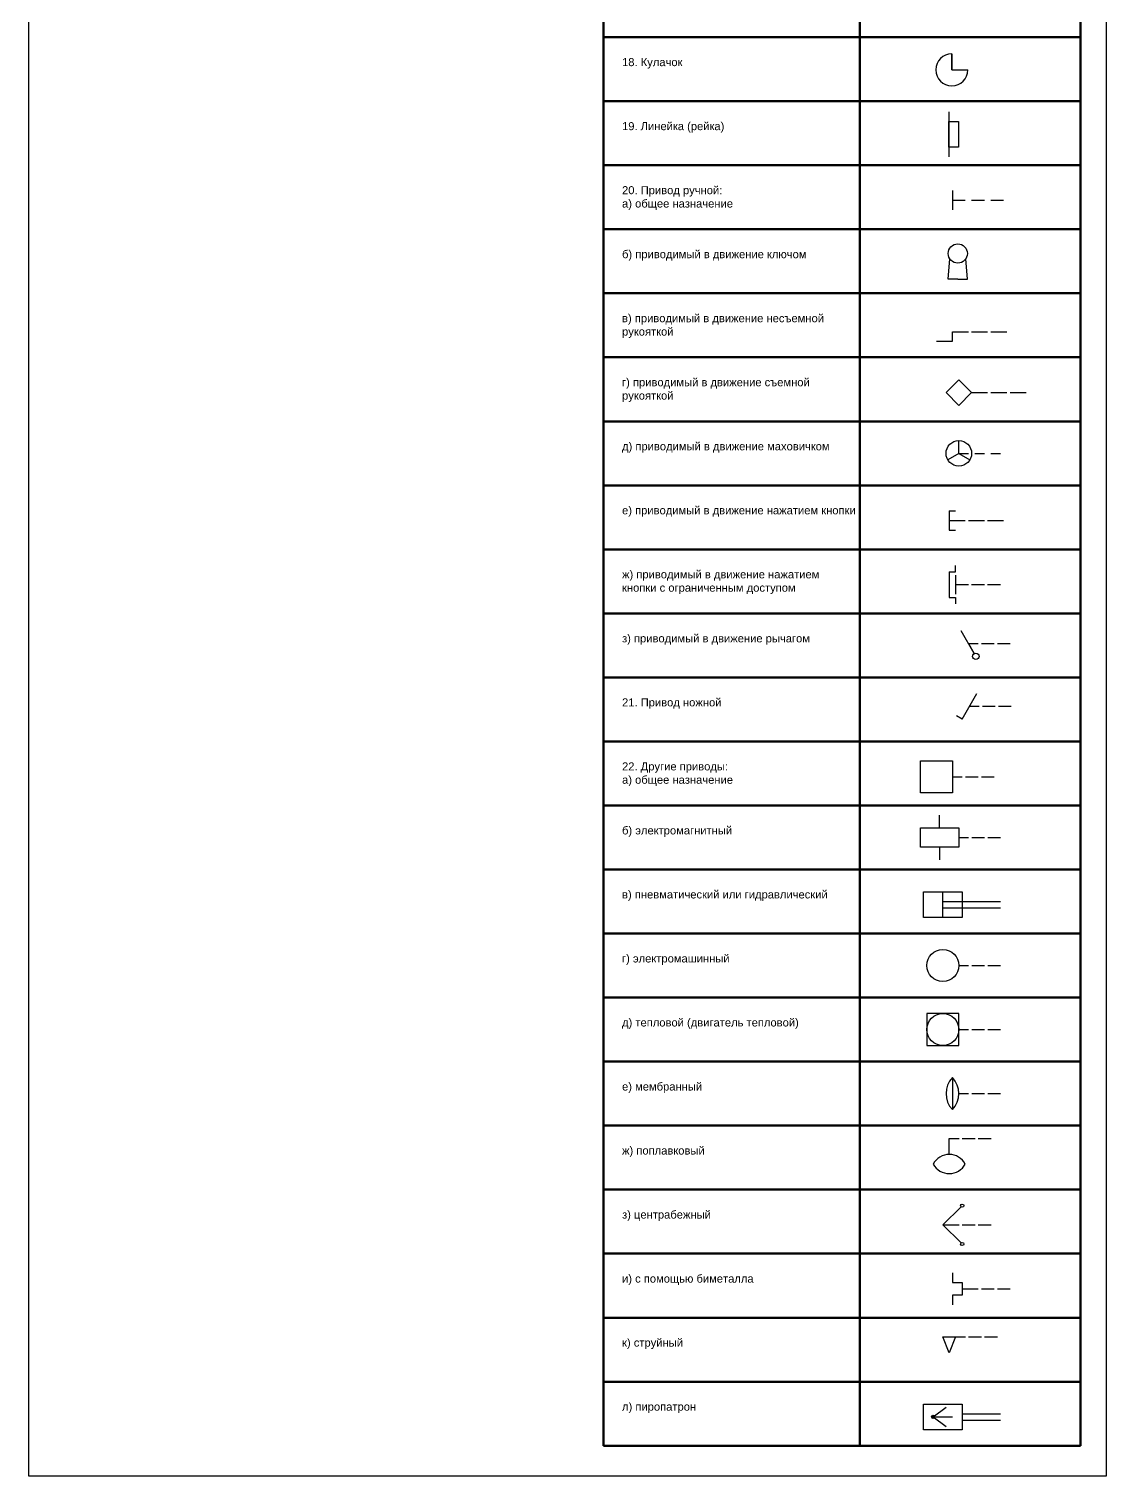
# Model space of a CAD drawing. Header units: millimetres. Extents: x 3094 to 4616, y 1396 to 2312.
# Drawn here: x 4279.5 to 4616, y 1395.5 to 1847.6 of the extents above; entities that cross this region are included whole.
import ezdxf

# ---------------------------------------------------------------- set-up
doc = ezdxf.new("R2010")
doc.units = ezdxf.units.MM
doc.layers.add('Рамка2', color=7, linetype='Continuous')
doc.layers.add('Слой1', color=3, linetype='Continuous', lineweight=50)
doc.styles.get("Standard").update_dxf_attribs({"font": 'arial.ttf'})

msp = doc.modelspace()

# ---------------------------------------------------------------- hatches: boundary and pattern name
h = msp.add_hatch(color=256)
h.set_gradient(color1=(255, 255, 255))
h.paths.add_polyline_path([(4562.4, 1414.3, 0.7207592201), (4561.5, 1414, 0.7207592201), (4562.4, 1413.7), (4562, 1414)])
h.paths.add_polyline_path([(4562.4, 1414.3), (4562, 1414), (4562.5, 1414, 0.1622776602)])
h.paths.add_polyline_path([(4562.5, 1414), (4562, 1414), (4562.4, 1413.7, 0.1622776602)])

# ---------------------------------------------------------------- linework, layer by layer
for p, q in [((4567.830442, 1834.811849), (4567.830442, 1839.811849)), ((4567.830442, 1839.811849), (4567.830442, 1834.811849)), ((4567.830442, 1834.811849), (4572.830442, 1834.811849)), ((4566.881466, 1821.648252), (4566.881466, 1807.648252)), ((4567.971618, 1797.075645), (4567.971618, 1791.075645)), ((4567.971618, 1794.075645), (4571.971618, 1794.075645)), ((4573.971618, 1794.075645), (4577.971618, 1794.075645)), ((4579.971618, 1794.075645), (4583.971618, 1794.075645)), ((4566.661851, 1769.435852), (4567.161851, 1775.777539)), ((4572.661851, 1769.435852), (4572.161851, 1775.777539)), ((4569.661851, 1769.435852), (4566.661851, 1769.435852)), ((4569.661851, 1769.435852), (4572.661851, 1769.435852)), ((4563, 1750), (4568, 1750)), ((4568, 1750), (4568, 1753)), ((4568, 1753), (4573, 1753)), ((4574, 1753), (4579, 1753)), ((4580, 1753), (4585, 1753)), ((4566, 1734), (4570, 1738)), ((4570, 1738), (4574, 1734)), ((4570, 1730), (4566, 1734)), ((4574, 1734), (4570, 1730)), ((4574, 1734), (4579, 1734)), ((4580, 1734), (4585, 1734)), ((4586, 1734), (4591, 1734)), ((4570, 1715), (4570, 1719)), ((4570, 1715), (4566.535898, 1713)), ((4570, 1715), (4573.464102, 1713)), ((4570, 1715), (4573, 1715)), ((4575, 1715), (4578, 1715)), ((4580, 1715), (4583, 1715)), ((4567, 1697), (4567, 1691)), ((4567, 1697), (4569, 1697)), ((4567, 1694), (4572, 1694)), ((4567, 1691), (4569, 1691)), ((4573, 1694), (4578, 1694)), ((4579, 1694), (4584, 1694)), ((4567, 1678), (4567, 1670)), ((4567, 1678), (4569, 1678)), ((4569, 1678), (4569, 1680)), ((4569, 1677), (4569, 1671)), ((4569, 1674), (4573, 1674)), ((4574, 1674), (4578, 1674)), ((4579, 1674), (4583, 1674)), ((4567, 1670), (4569, 1670)), ((4569, 1670), (4569, 1668)), ((4574.809401, 1652.457376), (4570.690599, 1659.591351)), ((4573, 1655.591351), (4574.809401, 1652.457376)), ((4573, 1655.591351), (4576.061239, 1655.591351)), ((4577.061239, 1655.591351), (4581.061239, 1655.591351)), ((4582.061239, 1655.591351), (4586.061239, 1655.591351)), ((4571, 1632), (4575.618802, 1640)), ((4571, 1632), (4569.267949, 1633)), ((4573.309401, 1636), (4576.37064, 1636)), ((4577.37064, 1636), (4581.37064, 1636)), ((4582.37064, 1636), (4586.37064, 1636)), ((4568, 1614), (4571.061239, 1614)), ((4572.061239, 1614), (4576.061239, 1614)), ((4577.061239, 1614), (4581.061239, 1614)), ((4564, 1598), (4564, 1602)), ((4564, 1592), (4564, 1588)), ((4570, 1595), (4573.061239, 1595)), ((4574.061239, 1595), (4578.061239, 1595)), ((4579.061239, 1595), (4583.061239, 1595)), ((4565, 1570), (4565, 1578)), ((4565, 1575), (4583, 1575)), ((4565, 1573), (4583, 1573)), ((4570, 1555), (4573.061239, 1555)), ((4574.061239, 1555), (4578.061239, 1555)), ((4579.061239, 1555), (4583.061239, 1555)), ((4570, 1535), (4573.061239, 1535)), ((4574.061239, 1535), (4578.061239, 1535)), ((4579.061239, 1535), (4583.061239, 1535)), ((4568, 1520), (4568, 1510)), ((4570, 1515), (4573.061239, 1515)), ((4574.061239, 1515), (4578.061239, 1515)), ((4579.061239, 1515), (4583.061239, 1515)), ((4567, 1496), (4567, 1501)), ((4567, 1501), (4570.061239, 1501)), ((4571.061239, 1501), (4575.061239, 1501)), ((4576.061239, 1501), (4580.061239, 1501)), ((4565, 1474), (4570.705895, 1479.648246)), ((4565, 1474), (4570.061239, 1474)), ((4565, 1474), (4570.705895, 1468.351754)), ((4571.061239, 1474), (4575.061239, 1474)), ((4576.061239, 1474), (4580.061239, 1474)), ((4568, 1459), (4568, 1456)), ((4568, 1456), (4571, 1456)), ((4571, 1456), (4571, 1452)), ((4571, 1452), (4568, 1452)), ((4568, 1452), (4568, 1449)), ((4571, 1454), (4576.061239, 1454)), ((4577.061239, 1454), (4581.061239, 1454)), ((4582.061239, 1454), (4586.061239, 1454)), ((4565, 1439), (4569, 1439)), ((4567, 1434), (4565, 1439)), ((4569, 1439), (4567, 1434)), ((4567, 1439), (4572.061239, 1439)), ((4573.061239, 1439), (4577.061239, 1439)), ((4578.061239, 1439), (4582.061239, 1439)), ((4562, 1414), (4566, 1417)), ((4571, 1415), (4583, 1415)), ((4562, 1414), (4568, 1414)), ((4562, 1414), (4566, 1411)), ((4571, 1413), (4583, 1413))]:
    msp.add_line(p, q)
for points in [[(4566.881466, 1818.648252), (4569.881466, 1818.648252), (4569.881466, 1810.648252), (4566.881466, 1810.648252)], [(4558, 1619), (4568, 1619), (4568, 1609), (4558, 1609)], [(4558, 1598), (4570, 1598), (4570, 1592), (4558, 1592)], [(4559, 1578), (4571, 1578), (4571, 1570), (4559, 1570)], [(4560, 1530), (4570, 1530), (4570, 1540), (4560, 1540)], [(4559, 1418), (4571, 1418), (4571, 1410), (4559, 1410)]]:
    msp.add_lwpolyline(points, close=True)
for centre, radius in [((4569.661851, 1777.435852), 3), ((4570, 1715), 4), ((4575.309401, 1651.591351), 1), ((4565, 1555), 5), ((4565, 1535), 5), ((4571.061239, 1480), 0.5), ((4571.061239, 1468), 0.5), ((4562, 1414), 0.5)]:
    msp.add_circle(centre, radius)
for centre, radius, start, end in [((4567.830442, 1834.811849), 5, 90, 0), ((4573.25, 1515), 7.25, 136.397181, 223.602819), ((4562.75, 1515), 7.25, 316.397181, 43.602819), ((4567, 1490.333333), 5.666667, 28.072487, 151.927513), ((4567, 1495.666667), 5.666667, 208.072487, 331.927513)]:
    msp.add_arc(centre, radius, start, end)
at = {"layer": 'Рамка2'}
msp.add_lwpolyline([(4279.508357, 2312.278403), (4615.990879, 2312.278403), (4615.990879, 1395.525358), (4279.508357, 1395.525358)], close=True, dxfattribs=at)
at = {"layer": 'Слой1'}
for p, q in [((4459.02468, 1405), (4459.02468, 2305)), ((4539.02468, 2305), (4539.02468, 1405)), ((4608.049359, 2305), (4608.049359, 1405)), ((4459.02468, 1845), (4608.049359, 1845)), ((4459.02468, 1845), (4608.049359, 1845)), ((4459.02468, 1845), (4608.049359, 1845)), ((4459.02468, 1825), (4608.049359, 1825)), ((4459.02468, 1805), (4608.049359, 1805)), ((4459.02468, 1785), (4608.049359, 1785)), ((4459.02468, 1765), (4608.049359, 1765)), ((4459.02468, 1745), (4608.049359, 1745)), ((4459.02468, 1725), (4608.049359, 1725)), ((4459.02468, 1725), (4608.049359, 1725)), ((4459.02468, 1705), (4608.049359, 1705)), ((4459.02468, 1705), (4608.049359, 1705)), ((4459.02468, 1685), (4608.049359, 1685)), ((4459.02468, 1685), (4608.049359, 1685)), ((4459.02468, 1665), (4608.049359, 1665)), ((4459.02468, 1665), (4608.049359, 1665)), ((4459.02468, 1665), (4608.049359, 1665)), ((4459.02468, 1645), (4608.049359, 1645)), ((4459.02468, 1625), (4608.049359, 1625)), ((4459.02468, 1605), (4608.049359, 1605)), ((4459.02468, 1585), (4608.049359, 1585)), ((4459.02468, 1565), (4608.049359, 1565)), ((4459.02468, 1545), (4608.049359, 1545)), ((4459.02468, 1525), (4608.049359, 1525)), ((4459.02468, 1505), (4608.049359, 1505)), ((4459.02468, 1485), (4608.049359, 1485)), ((4459.02468, 1465), (4608.049359, 1465)), ((4459.02468, 1445), (4608.049359, 1445)), ((4459.02468, 1425), (4608.049359, 1425)), ((4459.02468, 1405), (4608.049359, 1405))]:
    msp.add_line(p, q, dxfattribs=at)

# ---------------------------------------------------------------- texts
at = {"layer": 'Слой1', "char_height": 2.5, "attachment_point": 1}
for s, insert in [('18. Кулачок', (4464.789346, 1838.460353)), ('19. Линейка (рейка)', (4464.789346, 1818.460353)), ('20. Привод ручной:\\Pа) общее назначение', (4464.789346, 1798.460353)), ('б) приводимый в движение ключом', (4464.789346, 1778.460353)), ('в) приводимый в движение несъемной рукояткой', (4464.789346, 1758.460353)), ('г) приводимый в движение съемной рукояткой', (4464.789346, 1738.460353)), ('д) приводимый в движение маховичком', (4464.789346, 1718.460353)), ('е) приводимый в движение нажатием кнопки ', (4464.789346, 1698.460353)), ('ж) приводимый в движение нажатием кнопки с ограниченным доступом', (4464.789346, 1678.460353)), ('з) приводимый в движение рычагом', (4464.789346, 1658.460353)), ('21. Привод ножной', (4464.789346, 1638.460353)), ('22. Другие приводы:\\Pа) общее назначение', (4464.789346, 1618.460353)), ('б) электромагнитный', (4464.789346, 1598.460353)), ('в) пневматический или гидравлический', (4464.789346, 1578.460353)), ('г) электромашинный', (4464.789346, 1558.460353)), ('д) тепловой (двигатель тепловой)', (4464.789346, 1538.460353)), ('е) мембранный', (4464.789346, 1518.460353)), ('ж) поплавковый', (4464.789346, 1498.460353)), ('з) центрабежный', (4464.789346, 1478.460353)), ('и) с помощью биметалла', (4464.789346, 1458.460353)), ('к) струйный', (4464.789346, 1438.460353)), ('л) пиропатрон', (4464.789346, 1418.460353))]:
    msp.add_mtext_dynamic_manual_height_columns(s, width=71.136881, gutter_width=12.5, heights=[14.154771], dxfattribs=dict(at, insert=insert))

doc.saveas('drawing.dxf')
